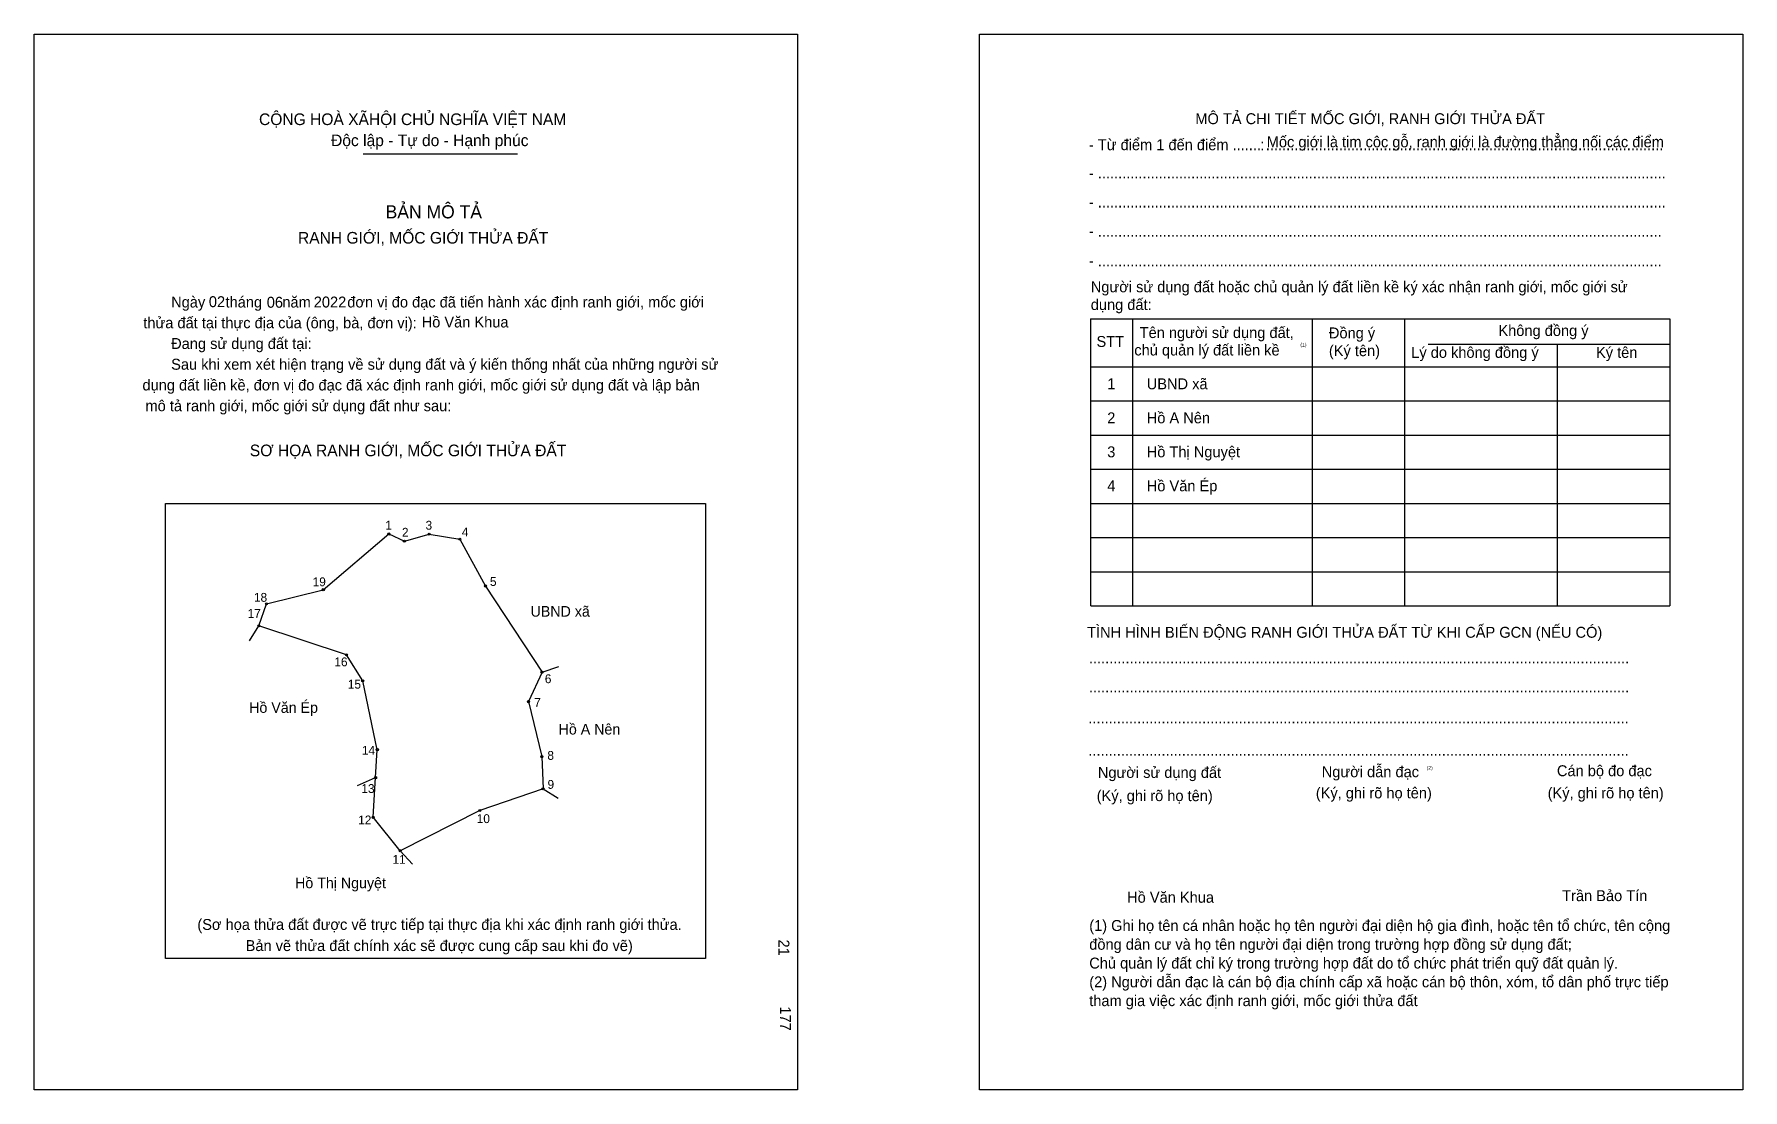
# Model space of a CAD drawing. Extents: x 547290 to 548142, y 1824959 to 1825486.
import ezdxf

# ---------------------------------------------------------------- set-up
doc = ezdxf.new("R2010")
doc.units = 0
for name, color, linetype in [('bmtKhungInTrang1', 7, 'Continuous'), ('bmtKhungInTrang2', 7, 'Continuous'), ('bmtNoiDung', 7, 'Continuous'), ('bmtTemplate', 7, 'Continuous'), ('CanhThua', 7, 'Continuous'), ('MocDinhThua', 7, 'Continuous'), ('RauThua', 7, 'Continuous'), ('SoHieuDinhThua', 7, 'Continuous'), ('TenChuLanCan', 7, 'Continuous')]:
    doc.layers.add(name, color=color, linetype=linetype)

msp = doc.modelspace()

# ---------------------------------------------------------------- linework, layer by layer
at = {"layer": 'bmtKhungInTrang1'}
msp.add_lwpolyline([(547289.82, 1825486.02), (547670.57, 1825486.02), (547670.57, 1824959.4), (547289.82, 1824959.4)], close=True, dxfattribs=at)
at = {"layer": 'bmtKhungInTrang2'}
msp.add_lwpolyline([(547761.37, 1825486.02), (548142.12, 1825486.02), (548142.12, 1824959.4), (547761.37, 1824959.4)], close=True, dxfattribs=at)
at = {"layer": 'bmtTemplate'}
for p, q in [((547453.9, 1825426.34), (547530.89, 1825426.34)), ((547837.75, 1825343.98), (547837.75, 1825200.81)), ((547927.32, 1825343.98), (547927.32, 1825200.81)), ((547973.4, 1825344.15), (547973.4, 1825200.81)), ((548105.67, 1825343.98), (548105.67, 1825200.81)), ((547985.09, 1825331.37), (548105.67, 1825331.37)), ((547816.87, 1825320.12), (548105.67, 1825320.12)), ((547816.87, 1825303.08), (548105.67, 1825303.08)), ((547816.87, 1825286.03), (548105.67, 1825286.03)), ((547816.87, 1825268.99), (548105.67, 1825268.99)), ((547816.87, 1825251.95), (548105.67, 1825251.95)), ((547816.87, 1825234.9), (548105.67, 1825234.9)), ((547816.87, 1825217.86), (548105.67, 1825217.86)), ((547816.87, 1825200.81), (548105.67, 1825200.81))]:
    msp.add_line(p, q, dxfattribs=at)
for points in [[(547816.68, 1825343.98), (548105.67, 1825343.98)], [(547816.68, 1825343.98), (547816.68, 1825200.81)], [(548049.46, 1825331.2), (548049.46, 1825200.81)]]:
    msp.add_lwpolyline(points, dxfattribs=at)
msp.add_lwpolyline([(547355.32, 1825024.98), (547355.32, 1825251.93), (547624.74, 1825251.93), (547624.74, 1825024.98)], close=True, dxfattribs=at)
at = {"layer": 'CanhThua'}
for p, q in [((547434.05, 1825208.89), (547466.72, 1825236.7)), ((547466.72, 1825236.7), (547474.48, 1825233.12)), ((547474.48, 1825233.12), (547486.86, 1825236.62)), ((547486.86, 1825236.62), (547502.15, 1825234.08)), ((547502.15, 1825234.08), (547514.97, 1825210.71)), ((547405.72, 1825201.8), (547434.05, 1825208.89)), ((547514.97, 1825210.71), (547543.14, 1825167.72)), ((547401.85, 1825190.83), (547405.72, 1825201.8)), ((547445.58, 1825176.36), (547401.85, 1825190.83)), ((547453.68, 1825163.41), (547445.58, 1825176.36)), ((547543.14, 1825167.72), (547536.43, 1825153.05)), ((547460.98, 1825129.08), (547453.68, 1825163.41)), ((547536.43, 1825153.05), (547543.01, 1825125.61)), ((547460.12, 1825115.13), (547460.98, 1825129.08)), ((547543.01, 1825125.61), (547543.66, 1825109.52)), ((547458.91, 1825095.36), (547460.12, 1825115.13)), ((547543.66, 1825109.52), (547512.14, 1825098.76)), ((547512.14, 1825098.76), (547472.35, 1825078.67)), ((547472.35, 1825078.67), (547458.91, 1825095.36))]:
    msp.add_line(p, q, dxfattribs=at)
at = {"layer": 'MocDinhThua'}
for centre in [(547466.72, 1825236.7), (547486.86, 1825236.62), (547502.15, 1825234.08), (547474.48, 1825233.12), (547434.05, 1825208.89), (547514.97, 1825210.71), (547405.72, 1825201.8), (547401.85, 1825190.83), (547445.58, 1825176.36), (547543.14, 1825167.72), (547453.68, 1825163.41), (547536.43, 1825153.05), (547460.98, 1825129.08), (547543.01, 1825125.61), (547460.12, 1825115.13), (547543.66, 1825109.52), (547512.14, 1825098.76), (547458.91, 1825095.36), (547472.35, 1825078.67)]:
    msp.add_circle(centre, 0.53, dxfattribs=at)
at = {"layer": 'RauThua'}
for p, q in [((547397.2, 1825183.34), (547401.85, 1825190.83)), ((547543.14, 1825167.72), (547551.46, 1825170.64)), ((547451.02, 1825111.18), (547460.12, 1825115.13)), ((547543.66, 1825109.52), (547551.18, 1825104.93)), ((547472.35, 1825078.67), (547478.61, 1825071.93))]:
    msp.add_line(p, q, dxfattribs=at)

# ---------------------------------------------------------------- texts
at = {"layer": 'bmtNoiDung'}
for s, height, p in [('02', 5.448, (547376.95, 1825349.85)), ('06', 5.448, (547405.84, 1825349.55)), ('2022', 5.448, (547429.28, 1825349.67)), ('Hồ Văn Khua', 5.4479, (547483.1, 1825339.72)), ('1', 5.45, (547825.07, 1825308.87)), ('UBND xã ', 5.448, (547844.78, 1825308.87)), ('2', 5.45, (547825.07, 1825291.91)), ('Hồ A Nên ', 5.448, (547844.78, 1825291.91)), ('3', 5.45, (547825.07, 1825274.95)), ('Hồ Thị Nguyệt ', 5.4479, (547844.78, 1825274.95)), ('4', 5.45, (547825.07, 1825257.98)), ('Hồ Văn Ép ', 5.448, (547844.78, 1825257.98)), ('Hồ Văn Khua', 5.4479, (547835, 1825052.73))]:
    msp.add_text(s, height=height, dxfattribs=at).set_placement(p)
for s, p in [('21', (547661.09, 1825034.36)), ('177', (547661.86, 1825001.02))]:
    msp.add_text(s, height=5.448, rotation=270, dxfattribs=at).set_placement(p)
at = {"layer": 'bmtTemplate'}
for s, height, p in [('CỘNG HOÀ XÃHỘI CHỦ NGHĨA VIỆT NAM', 5.8111, (547401.97, 1825440.67)), ('MÔ TẢ CHI TIẾT MỐC GIỚI, RANH GIỚI THỬA ĐẤT', 5.4458, (547869.03, 1825441.13)), ('Độc lập - Tự do - Hạnh phúc', 5.8111, (547437.91, 1825430.16)), ('- Từ điểm 1 đến điểm .......', 5.4458, (547815.94, 1825428.15)), (':', 5.45, (547901.5, 1825428.15)), ('Mốc giới là tim cộc gỗ, ranh giới là đường thẳng nối các điểm', 5.4458, (547904.64, 1825429.59)), ('..................................................................................................', 5.4458, (547904.19, 1825428.15)), ('- ............................................................................................................................................', 5.44582, (547815.94, 1825414.03)), ('BẢN MÔ TẢ', 6.537, (547465.11, 1825394.14)), ('- ............................................................................................................................................', 5.44582, (547815.94, 1825399.55)), ('RANH GIỚI, MỐC GIỚI THỬA ĐẤT', 5.8111, (547421.4, 1825381.54)), ('- ...........................................................................................................................................', 5.44582, (547815.94, 1825385.06)), ('- ...........................................................................................................................................', 5.44582, (547815.94, 1825370.23)), ('Người sử dụng đất hoặc chủ quản lý đất liền kề ký xác nhận ranh giới, mốc giới sử', 5.4458, (547816.87, 1825357.28)), ('Ngày     tháng     năm         đơn vị đo đạc đã tiến hành xác định ranh giới, mốc giới ', 5.4479, (547358.14, 1825349.67)), ('dụng đất:', 5.446, (547816.87, 1825348.42)), ('thửa đất tại thực địa của (ông, bà, đơn vị):', 5.4479, (547344.25, 1825339.32)), ('Tên người sử dụng đất,', 5.4458, (547841.27, 1825334.44)), ('Đồng ý', 5.446, (547935.65, 1825334.27)), ('Không đồng ý', 5.4458, (548020.22, 1825335.46)), ('Đang sử dụng đất tại:', 5.4479, (547358.14, 1825328.97)), ('STT', 5.446, (547819.72, 1825330.01)), ('chủ quản lý đất liền kề', 5.4458, (547838.59, 1825325.73)), ('(1)', 1.816, (547921.42, 1825330.2)), ('(Ký tên)', 5.446, (547935.65, 1825325.41)), ('Lý do không đồng ý', 5.4458, (547976.73, 1825324.55)), ('Ký tên', 5.446, (548068.89, 1825324.55)), ('Sau khi xem xét hiện trạng về sử dụng đất và ý kiến thống nhất của những người sử ', 5.4479, (547358.14, 1825318.63)), ('dụng đất liền kề, đơn vị đo đạc đã xác định ranh giới, mốc giới sử dụng đất và lập bản', 5.4479, (547343.84, 1825308.28)), ('mô tả ranh giới, mốc giới sử dụng đất như sau:', 5.4479, (547345.34, 1825297.93)), ('SƠ HỌA RANH GIỚI, MỐC GIỚI THỬA ĐẤT', 5.8111, (547397.39, 1825275.46)), ('TÌNH HÌNH BIẾN ĐỘNG RANH GIỚI THỬA ĐẤT TỪ KHI CẤP GCN (NẾU CÓ)', 5.4458, (547815.03, 1825184.92)), ('.....................................................................................................................................', 5.45398, (547815.94, 1825172.11)), ('.....................................................................................................................................', 5.45398, (547815.94, 1825157.62)), ('.....................................................................................................................................', 5.45398, (547815.67, 1825142.28)), ('.....................................................................................................................................', 5.45398, (547815.67, 1825126.09)), ('Người sử dụng đất', 5.4458, (547820.39, 1825115.01)), ('Người dẫn đạc', 5.4458, (547932.08, 1825115.35)), ('(2)', 1.816, (547984.38, 1825119.11)), ('Cán bộ đo đạc', 5.4458, (548049.4, 1825115.86)), ('(Ký, ghi rõ họ tên)', 5.4458, (547819.83, 1825103.42)), ('(Ký, ghi rõ họ tên)', 5.4458, (547929.12, 1825104.79)), ('(Ký, ghi rõ họ tên)', 5.4458, (548044.77, 1825104.79)), ('Trần Bảo Tín', 5.4458, (548052, 1825053.53)), ('(Sơ họa thửa đất được vẽ trực tiếp tại thực địa khi xác định ranh giới thửa.', 5.4479, (547371.22, 1825039.17)), ('(1) Ghi họ tên cá nhân hoặc họ tên người đại diện hộ gia đình, hoặc tên tổ chức, tên cộng', 5.4458, (547816.11, 1825038.64)), ('Bản vẽ thửa đất chính xác sẽ được cung cấp sau khi đo vẽ)', 5.4479, (547395.3, 1825028.63)), ('đồng dân cư và họ tên người đại diện trong trường hợp đồng sử dụng đất;', 5.4458, (547816.11, 1825029.27)), ('Chủ quản lý đất chỉ ký trong trường hợp đất do tổ chức phát triển quỹ đất quản lý.', 5.4458, (547816.11, 1825019.9)), ('(2) Người dẫn đạc là cán bộ địa chính cấp xã hoặc cán bộ thôn, xóm, tổ dân phố trực tiếp', 5.4458, (547816.11, 1825010.52)), ('tham gia việc xác định ranh giới, mốc giới thửa đất', 5.4458, (547816.11, 1825001.15))]:
    msp.add_text(s, height=height, dxfattribs=at).set_placement(p)
at = {"layer": 'SoHieuDinhThua'}
for s, height, p in [('1', 4.42, (547464.97, 1825238.87)), ('3', 4.42, (547485.04, 1825238.83)), ('2', 4.42, (547473.27, 1825235.31)), ('4', 4.42, (547503.14, 1825235.47)), ('19', 4.421, (547428.73, 1825210.61)), ('5', 4.42, (547517.16, 1825210.77)), ('18', 4.421, (547399.45, 1825202.86)), ('17', 4.421, (547396.29, 1825194.85)), ('16', 4.421, (547439.56, 1825170.68)), ('6', 4.42, (547544.55, 1825162.25)), ('15', 4.421, (547446.27, 1825159.54)), ('7', 4.42, (547539.25, 1825150.42)), ('14', 4.421, (547453.29, 1825126.54)), ('8', 4.42, (547545.81, 1825124.01)), ('13', 4.421, (547453.03, 1825107.49)), ('9', 4.42, (547545.89, 1825109.55)), ('12', 4.421, (547451.43, 1825091.8)), ('10', 4.421, (547510.57, 1825092.47)), ('11', 4.421, (547468.56, 1825072.14))]:
    msp.add_text(s, height=height, dxfattribs=at).set_placement(p)
at = {"layer": 'TenChuLanCan'}
for s, height, p in [('UBND xã', 5.305, (547537.43, 1825195.44)), ('Hồ Văn Ép', 5.305, (547397.06, 1825147.45)), ('Hồ A Nên', 5.305, (547551.42, 1825136.65)), ('Hồ Thị Nguyệt', 5.3047, (547419.95, 1825059.98))]:
    msp.add_text(s, height=height, dxfattribs=at).set_placement(p)

doc.saveas('drawing.dxf')
